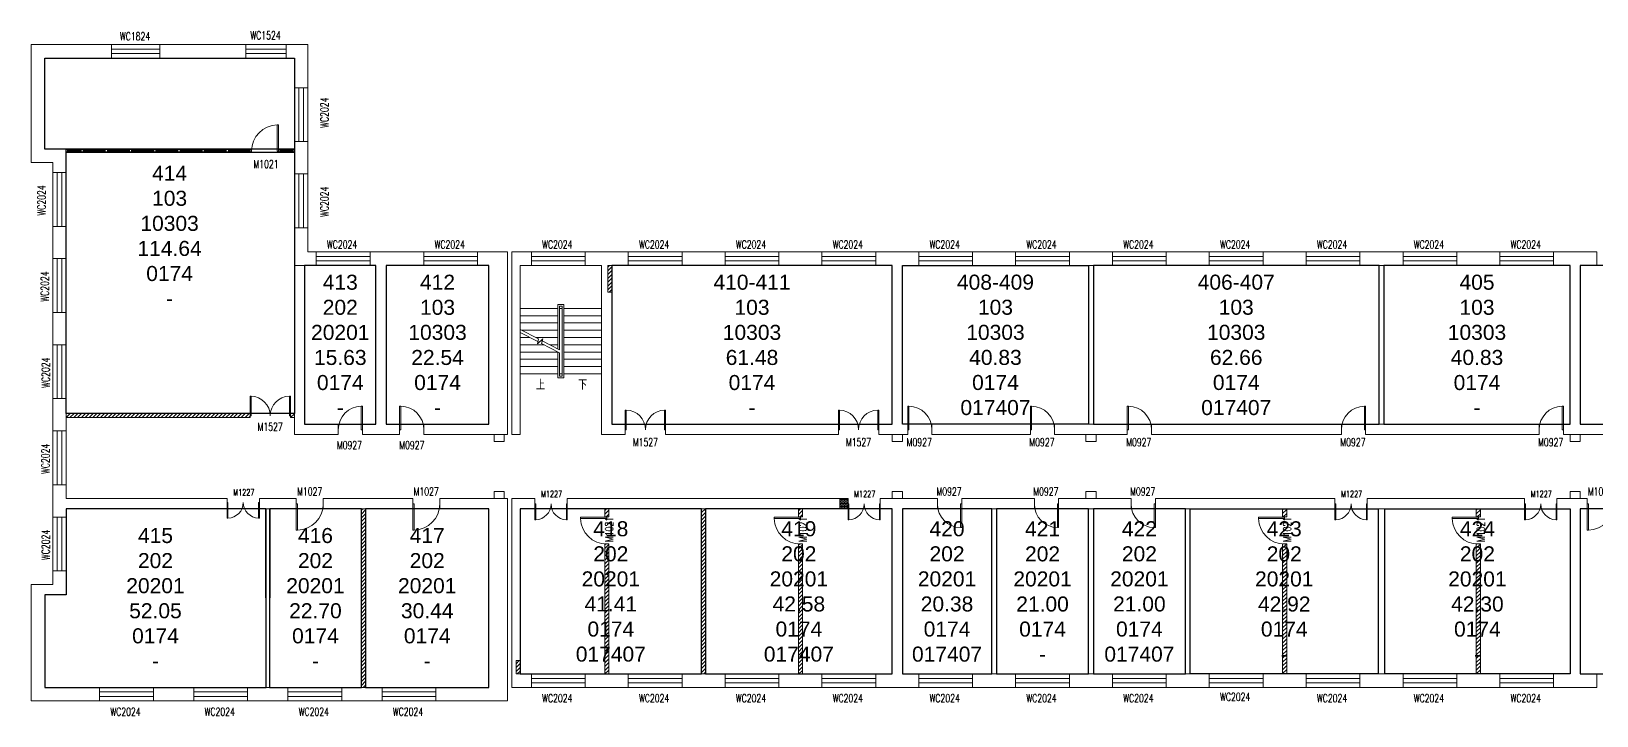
# Model space of a CAD drawing. Header units: millimetres. Extents: x 190226 to 280365, y 237175 to 267009.
# Drawn here: x 190226 to 248416, y 237175 to 262599 of the extents above; entities that cross this region are included whole.
import ezdxf

# ---------------------------------------------------------------- set-up
doc = ezdxf.new("R2010")
doc.units = ezdxf.units.MM
doc.header["$LTSCALE"] = 1000
doc.linetypes.add('DASH', pattern=[0.35, 0.25, -0.1])
doc.layers.add('body', color=30, linetype='Continuous', lineweight=15)
for name, color, linetype in [('RM', 4, 'Continuous'), ('RM$', 5, 'Continuous'), ('RM$TXT', 5, 'Continuous')]:
    doc.layers.add(name, color=color, linetype=linetype)
doc.styles.add('_TCH_DIM', font='SIMPLEX', dxfattribs={"bigfont": 'GBCBIG'})
doc.styles.add('_TCH_WINDOW', font='SIMPLEX', dxfattribs={"height": 3.5, "bigfont": 'GBCBIG'})
doc.styles.get("Standard").update_dxf_attribs({"font": 'arial.ttf'})
pattern_1 = [(45, (-10617.27, 25891.18), (-70.710678, 70.710678), [])]

# ---------------------------------------------------------------- blocks, each defined once
blk = doc.blocks.new('$TCHSYS$WIN2D')
for p, q in [((-0.5, 0.5), (0.5, 0.5)), ((-0.5, 0.5), (-0.5, -0.5)), ((0.5, 0.5), (0.5, -0.5)), ((0.5, 0.167), (-0.5, 0.167)), ((0.5, -0.167), (-0.5, -0.167)), ((-0.5, -0.5), (0.5, -0.5))]:
    blk.add_line(p, q)
blk = doc.blocks.new('$DorLib2D$00000001')
for p, q in [((0.45, 0.975), (0.5, 0.975)), ((0.45, 0), (0.45, 0.975)), ((0.5, 0), (0.5, 0.975)), ((0.5, 0), (0.45, 0))]:
    blk.add_line(p, q)
at = {"lineweight": 13}
blk.add_arc((0.475, 0), 0.975, 91.46928, 180, dxfattribs=at)
blk = doc.blocks.new('$DorLib2D$00000002')
for p, q in [((-0.5, 0), (-0.5, 0.4875)), ((-0.475, 0.4875), (-0.5, 0.4875)), ((-0.475, 0), (-0.475, 0.4875)), ((0.475, 0), (0.475, 0.4875)), ((0.475, 0.4875), (0.5, 0.4875)), ((0.5, 0), (0.5, 0.4875)), ((-0.5, 0), (-0.475, 0)), ((0.5, 0), (0.475, 0))]:
    blk.add_line(p, q)
at = {"lineweight": 13}
for centre, start, end in [((-0.4875, 0), 0, 88.53072), ((0.4875, 0), 91.46928, 180)]:
    blk.add_arc(centre, 0.4875, start, end, dxfattribs=at)

msp = doc.modelspace()

# ---------------------------------------------------------------- hatches: boundary and pattern name
at = {"layer": 'body'}
h = msp.add_hatch(dxfattribs=at)
h.set_pattern_fill('ANSI31', color=30, scale=800, style=0)
h.set_pattern_definition([(45, (-10617.27, -41121.22), (-70.710678, 70.710678), [])])
h.paths.add_polyline_path([(211656, 253904), (211806, 253904), (211806, 252904), (211656, 252904)])
h = msp.add_hatch(dxfattribs=at)
h.set_pattern_fill('ANSI31', color=30, scale=800, style=0)
h.set_pattern_definition(pattern_1)
h.paths.add_polyline_path([(191526, 248404), (198356, 248404), (198356, 248254), (191526, 248254)])
h.paths.add_polyline_path([(199856, 248404), (200006, 248404), (200006, 248254), (199856, 248254)])
h = msp.add_hatch(dxfattribs=at)
h.set_pattern_fill('AR-B816', color=30, scale=6, style=0)
h.set_pattern_definition([(0, (-10617.265, 25891.18), (0, 48), []), (90, (-10617.265, 25891.18), (-48, 48), [48, -48])])
h.paths.add_polyline_path([(220286, 245244), (220586, 245244), (220586, 244864), (220286, 244864)])
h = msp.add_hatch(dxfattribs=at)
h.set_pattern_fill('ANSI31', color=30, scale=800, style=0)
h.set_pattern_definition(pattern_1)
h.paths.add_polyline_path([(202501, 244864), (202651, 244864), (202651, 238224), (202501, 238224)])
h = msp.add_hatch(dxfattribs=at)
h.set_pattern_fill('ANSI31', color=30, scale=800, style=0)
h.set_pattern_definition(pattern_1)
h.paths.add_polyline_path([(215141, 244864), (215291, 244864), (215291, 238724), (215141, 238724)])
h.paths.add_polyline_path([(218741, 243564), (218891, 243564), (218891, 238724), (218741, 238724)])
h.paths.add_polyline_path([(218741, 244864), (218891, 244864), (218891, 244564), (218741, 244564)])
h.paths.add_polyline_path([(211541, 243564), (211691, 243564), (211691, 238724), (211541, 238724)])
h.paths.add_polyline_path([(211541, 244864), (211691, 244864), (211691, 244564), (211541, 244564)])
h = msp.add_hatch(dxfattribs=at)
h.set_pattern_fill('ANSI31', color=30, scale=800, style=0)
h.set_pattern_definition(pattern_1)
h.paths.add_polyline_path([(236891, 243564), (236741, 243564), (236741, 238724), (236891, 238724)])
h.paths.add_polyline_path([(236891, 244564), (236741, 244564), (236741, 244864), (236891, 244864)])
h.paths.add_polyline_path([(243941, 244564), (244091, 244564), (244091, 244864), (243941, 244864)])
h.paths.add_polyline_path([(243941, 243564), (244091, 243564), (244091, 238724), (243941, 238724)])
h = msp.add_hatch(dxfattribs=at)
h.set_pattern_fill('ANSI31', color=30, scale=800, style=0)
h.set_pattern_definition([(45, (-11727.32, -43236.59), (-70.710678, 70.710678), [])])
h.paths.add_polyline_path([(208246, 238724), (208396, 238724), (208396, 239224), (208246, 239224)])

# ---------------------------------------------------------------- linework, layer by layer
at = {"layer": 'body', "color": 30}
for p, q in [((193201, 262104), (190226, 262104)), ((190226, 262104), (190226, 257724)), ((193201, 261604), (193201, 262104)), ((198201, 262104), (195001, 262104)), ((195001, 262104), (195001, 261604)), ((198201, 261604), (198201, 262104)), ((200506, 262104), (199701, 262104)), ((199701, 262104), (199701, 261604)), ((200506, 260504), (200506, 262104)), ((190726, 261604), (193201, 261604)), ((190726, 261604), (190726, 258224)), ((192951, 261604), (198201, 261604)), ((199701, 261604), (200006, 261604)), ((200006, 261604), (200006, 260504)), ((200006, 260504), (200506, 260504)), ((200006, 259624), (200006, 258504)), ((200506, 258504), (200006, 258504)), ((200006, 258504), (200006, 257304)), ((200506, 257429), (200506, 258504)), ((191526, 258224), (190726, 258224)), ((191526, 258224), (191526, 257504)), ((191576, 258194), (192076, 258194)), ((191576, 258169), (192076, 258169)), ((191576, 258159), (192076, 258159)), ((191576, 258134), (192076, 258134)), ((192156, 258194), (192975, 258194)), ((192156, 258169), (192975, 258169)), ((192156, 258159), (192975, 258159)), ((192156, 258134), (192975, 258134)), ((193055, 258194), (193875, 258194)), ((193055, 258169), (193875, 258169)), ((193055, 258159), (193875, 258159)), ((193055, 258134), (193875, 258134)), ((193955, 258194), (194775, 258194)), ((193955, 258169), (194775, 258169)), ((193955, 258159), (194775, 258159)), ((193955, 258134), (194775, 258134)), ((194855, 258194), (195675, 258194)), ((194855, 258169), (195675, 258169)), ((194855, 258159), (195675, 258159)), ((194855, 258134), (195675, 258134)), ((195755, 258194), (196576, 258194)), ((195755, 258169), (196576, 258169)), ((195755, 258159), (196576, 258159)), ((195755, 258134), (196576, 258134)), ((196656, 258194), (197475, 258194)), ((196656, 258169), (197475, 258169)), ((196656, 258159), (197475, 258159)), ((196656, 258134), (197475, 258134)), ((197555, 258194), (198366, 258194)), ((197555, 258169), (198366, 258169)), ((197555, 258159), (198366, 258159)), ((197555, 258134), (198366, 258134)), ((199466, 258194), (199956, 258194)), ((199466, 258169), (199956, 258169)), ((199466, 258159), (199956, 258159)), ((199466, 258134), (199956, 258134)), ((191026, 257724), (190226, 257724)), ((191026, 257724), (191026, 257429)), ((191026, 257429), (191026, 257354)), ((191026, 257354), (191526, 257354)), ((200006, 257354), (200006, 257304)), ((200006, 257304), (200506, 257304)), ((200506, 257304), (200506, 257429)), ((191026, 255354), (191026, 254154)), ((191526, 255354), (191026, 255354)), ((191526, 254154), (191526, 255354)), ((200506, 255304), (200006, 255304)), ((200006, 255304), (200006, 253904)), ((200506, 254404), (200506, 255304)), ((200816, 254404), (200506, 254404)), ((200816, 253904), (200816, 254404)), ((203226, 254404), (202816, 254404)), ((202816, 254404), (202816, 253904)), ((204816, 254404), (203226, 254404)), ((204816, 253904), (204816, 254404)), ((207926, 254404), (206816, 254404)), ((206816, 254404), (206816, 253904)), ((207926, 247624), (207926, 254404)), ((208086, 254404), (208086, 247624)), ((208816, 254404), (208086, 254404)), ((208816, 253904), (208816, 254404)), ((211616, 254404), (210816, 254404)), ((210816, 254404), (210816, 253904)), ((212416, 254404), (211616, 254404)), ((212416, 253904), (212416, 254404)), ((216016, 254404), (214416, 254404)), ((214416, 254404), (214416, 253904)), ((216016, 253904), (216016, 254404)), ((219616, 254404), (218016, 254404)), ((218016, 254404), (218016, 253904)), ((219616, 253904), (219616, 254404)), ((222416, 254404), (221616, 254404)), ((221616, 254404), (221616, 253904)), ((223216, 254404), (222416, 254404)), ((223216, 253904), (223216, 254404)), ((226816, 254404), (225216, 254404)), ((225216, 254404), (225216, 253904)), ((226816, 253904), (226816, 254404)), ((230416, 254404), (228816, 254404)), ((228816, 254404), (228816, 253904)), ((230416, 253904), (230416, 254404)), ((234016, 254404), (232416, 254404)), ((232416, 254404), (232416, 253904)), ((234016, 253904), (234016, 254404)), ((237616, 254404), (236016, 254404)), ((236016, 254404), (236016, 253904)), ((237616, 253904), (237616, 254404)), ((241216, 254404), (239616, 254404)), ((239616, 254404), (239616, 253904)), ((241216, 253904), (241216, 254404)), ((244816, 254404), (243216, 254404)), ((243216, 254404), (243216, 253904)), ((244816, 253904), (244816, 254404)), ((247616, 254404), (246816, 254404)), ((246816, 254404), (246816, 253904)), ((248416, 254404), (247616, 254404)), ((248416, 253904), (248416, 254404)), ((191026, 254154), (191526, 254154)), ((200006, 253904), (200006, 248374)), ((200386, 253904), (200006, 253904)), ((200006, 253904), (200816, 253904)), ((200386, 253904), (200386, 248314)), ((202816, 253904), (203036, 253904)), ((203036, 253904), (203036, 248004)), ((203416, 253904), (204816, 253904)), ((203416, 253904), (203416, 248004)), ((206816, 253904), (207236, 253904)), ((207236, 248004), (207236, 253904)), ((208396, 253904), (208396, 247624)), ((208396, 253904), (208816, 253904)), ((211426, 253904), (208396, 253904)), ((208396, 253904), (208396, 252304)), ((210816, 253904), (211426, 253904)), ((211426, 247624), (211426, 253904)), ((211426, 252304), (211426, 253904)), ((211806, 248004), (211806, 253904)), ((211806, 253904), (212416, 253904)), ((214416, 253904), (216016, 253904)), ((218016, 253904), (219616, 253904)), ((221616, 253904), (222226, 253904)), ((222226, 248004), (222226, 253904)), ((222606, 253904), (223216, 253904)), ((222606, 248004), (222606, 253904)), ((225216, 253904), (226816, 253904)), ((228816, 253904), (230416, 253904)), ((229526, 248004), (229526, 253904)), ((229526, 253904), (229706, 253904)), ((229706, 248004), (229706, 253904)), ((232416, 253904), (234016, 253904)), ((236016, 253904), (237616, 253904)), ((239616, 253904), (241216, 253904)), ((240326, 248004), (240326, 253904)), ((240326, 253904), (240506, 253904)), ((240506, 248004), (240506, 253904)), ((243216, 253904), (244816, 253904)), ((246816, 253904), (247426, 253904)), ((247426, 248004), (247426, 253904)), ((247806, 253904), (248416, 253904)), ((247806, 248004), (247806, 253904)), ((191026, 252154), (191026, 250954)), ((191526, 252154), (191026, 252154)), ((191526, 250954), (191526, 252154)), ((209801, 252304), (208396, 252304)), ((208396, 252304), (208396, 249874)), ((209801, 252304), (208396, 252304)), ((209801, 252034), (208396, 252034)), ((209801, 250796), (209801, 252454)), ((209801, 252454), (210021, 252454)), ((209861, 250765), (209861, 252394)), ((209861, 252394), (209961, 252394)), ((209861, 250765), (209861, 252304)), ((209961, 252304), (209861, 252304)), ((209961, 252394), (209961, 249784)), ((209961, 252304), (209961, 249874)), ((210021, 252454), (210021, 249724)), ((210021, 252304), (211426, 252304)), ((211426, 252304), (210021, 252304)), ((210021, 252034), (211426, 252034)), ((211426, 251526), (211426, 252304)), ((209801, 251764), (208396, 251764)), ((209077, 251172), (208396, 251526)), ((209055, 251071), (208396, 251413)), ((209801, 251494), (208457, 251494)), ((210021, 251764), (211426, 251764)), ((210021, 251494), (211426, 251494)), ((211426, 249874), (211426, 251413)), ((191026, 250954), (191526, 250954)), ((208760, 251224), (208396, 251224)), ((209279, 250954), (208396, 250954)), ((209801, 251224), (208977, 251224)), ((209037, 250989), (209077, 251172)), ((209235, 251171), (209037, 250989)), ((209197, 250997), (209235, 251171)), ((209861, 250652), (209197, 250997)), ((209861, 250765), (209219, 251098)), ((209801, 250954), (209496, 250954)), ((210021, 251224), (211426, 251224)), ((210021, 250954), (211426, 250954)), ((209799, 250684), (208396, 250684)), ((209801, 250414), (208396, 250414)), ((209801, 249724), (209801, 250683)), ((209861, 249874), (209861, 250652)), ((209861, 249784), (209861, 250652)), ((210021, 250684), (211426, 250684)), ((210021, 250414), (211426, 250414)), ((209801, 250144), (208396, 250144)), ((209801, 249874), (208396, 249874)), ((210021, 249724), (209801, 249724)), ((209861, 249874), (209961, 249874)), ((209961, 249784), (209861, 249784)), ((210021, 250144), (211426, 250144)), ((210021, 249874), (211426, 249874)), ((191026, 248954), (191026, 247754)), ((191526, 248954), (191026, 248954)), ((191526, 247754), (191526, 248954)), ((200006, 248374), (200006, 247624)), ((200386, 248314), (200386, 248004)), ((201636, 248004), (200386, 248004)), ((201636, 247624), (201636, 248004)), ((203036, 248004), (202536, 248004)), ((202536, 248004), (202536, 247624)), ((203916, 248004), (203416, 248004)), ((203916, 247624), (203916, 248004)), ((207236, 248004), (204816, 248004)), ((204816, 248004), (204816, 247624)), ((212306, 248004), (211806, 248004)), ((212306, 247624), (212306, 248004)), ((220226, 248004), (213806, 248004)), ((213806, 248004), (213806, 247624)), ((220226, 247624), (220226, 248004)), ((222226, 248004), (221726, 248004)), ((221726, 248004), (221726, 247624)), ((222806, 248004), (222606, 248004)), ((222806, 247624), (222806, 248004)), ((227366, 248004), (223706, 248004)), ((223706, 248004), (223706, 247624)), ((227366, 247624), (227366, 248004)), ((230966, 248004), (228266, 248004)), ((228266, 248004), (228266, 247624)), ((229526, 248004), (229706, 248004)), ((230966, 247624), (230966, 248004)), ((238926, 248004), (231866, 248004)), ((231866, 248004), (231866, 247624)), ((238926, 247624), (238926, 248004)), ((246276, 248004), (239826, 248004)), ((239826, 248004), (239826, 247624)), ((240326, 248004), (240506, 248004)), ((246276, 247624), (246276, 248004)), ((247426, 248004), (247176, 248004)), ((247176, 248004), (247176, 247624)), ((252606, 248004), (247806, 248004)), ((191026, 247754), (191526, 247754)), ((200006, 247624), (201636, 247624)), ((202536, 247624), (203226, 247624)), ((203226, 247624), (203916, 247624)), ((204816, 247624), (207926, 247624)), ((208396, 247624), (208086, 247624)), ((211426, 247624), (212306, 247624)), ((213806, 247624), (220226, 247624)), ((221726, 247624), (222416, 247624)), ((222416, 247624), (222806, 247624)), ((223706, 247624), (227366, 247624)), ((228266, 247624), (230966, 247624)), ((231866, 247624), (238926, 247624)), ((239826, 247624), (246276, 247624)), ((247176, 247624), (247616, 247624)), ((247616, 247624), (252606, 247624)), ((191526, 245754), (191026, 245754)), ((191026, 245754), (191026, 245054)), ((191526, 245244), (191526, 245754)), ((191026, 245054), (191026, 244554)), ((193526, 245244), (191526, 245244)), ((197506, 245244), (193526, 245244)), ((197506, 244864), (197506, 245244)), ((200076, 245244), (198706, 245244)), ((198706, 245244), (198706, 244864)), ((200076, 244864), (200076, 245244)), ((204406, 245244), (201076, 245244)), ((201076, 245244), (201076, 244864)), ((204406, 244864), (204406, 245244)), ((207926, 245244), (205406, 245244)), ((205406, 245244), (205406, 244864)), ((207926, 237724), (207926, 245244)), ((208086, 245244), (208086, 238224)), ((208946, 245244), (208086, 245244)), ((208946, 244864), (208946, 245244)), ((211616, 245244), (210146, 245244)), ((210146, 245244), (210146, 244864)), ((210146, 244864), (210146, 245244)), ((210146, 244864), (210146, 245244)), ((212916, 245244), (211616, 245244)), ((215216, 245244), (212916, 245244)), ((217516, 245244), (215216, 245244)), ((218816, 245244), (217516, 245244)), ((220286, 245244), (218816, 245244)), ((220286, 244864), (220286, 245244)), ((220586, 244864), (220586, 245244)), ((222416, 245244), (221786, 245244)), ((221786, 245244), (221786, 244864)), ((223911, 245244), (222416, 245244)), ((223911, 244864), (223911, 245244)), ((227511, 245244), (224811, 245244)), ((224811, 245244), (224811, 244864)), ((227511, 244864), (227511, 245244)), ((231111, 245244), (228411, 245244)), ((228411, 245244), (228411, 244864)), ((231111, 244864), (231111, 245244)), ((234326, 245244), (232011, 245244)), ((232011, 245244), (232011, 244864)), ((236816, 245244), (234326, 245244)), ((238686, 245244), (236816, 245244)), ((238686, 244864), (238686, 245244)), ((241526, 245244), (239886, 245244)), ((239886, 245244), (239886, 244864)), ((245736, 245244), (241526, 245244)), ((245736, 244864), (245736, 245244)), ((247616, 245244), (246936, 245244)), ((246936, 244864), (246936, 245244)), ((248056, 245244), (247616, 245244)), ((248056, 244864), (248056, 245244)), ((191026, 244554), (191526, 244554)), ((191526, 244554), (191526, 244864)), ((191526, 244864), (197206, 244864)), ((198706, 244864), (200076, 244864)), ((198944, 238224), (198944, 244864)), ((198956, 238224), (198956, 244864)), ((198956, 244864), (199076, 244864)), ((199076, 238224), (199076, 244864)), ((199088, 238224), (199088, 244864)), ((201076, 244864), (204406, 244864)), ((202456, 244864), (202576, 244864)), ((205406, 244864), (207236, 244864)), ((207236, 238224), (207236, 244864)), ((208396, 244864), (208396, 238724)), ((208396, 244864), (208646, 244864)), ((210146, 244864), (211541, 244864)), ((211691, 244864), (212916, 244864)), ((212916, 244864), (215141, 244864)), ((215291, 244864), (217516, 244864)), ((217516, 244864), (218741, 244864)), ((218891, 244864), (220286, 244864)), ((221786, 244864), (222226, 244864)), ((222226, 238724), (222226, 244864)), ((222606, 238724), (222606, 244864)), ((222606, 244864), (223911, 244864)), ((224811, 244864), (227511, 244864)), ((225926, 238724), (225926, 244864)), ((225926, 244864), (226106, 244864)), ((226106, 238724), (226106, 244864)), ((228411, 244864), (231111, 244864)), ((229526, 238724), (229526, 244864)), ((229526, 244864), (229706, 244864)), ((229706, 238724), (229706, 244864)), ((232011, 244864), (234326, 244864)), ((233126, 238724), (233126, 244864)), ((233126, 244864), (233306, 244864)), ((233306, 238724), (233306, 244864)), ((234326, 244864), (236741, 244864)), ((236891, 244864), (238386, 244864)), ((239886, 244864), (241526, 244864)), ((241526, 244864), (243941, 244864)), ((244091, 244864), (245736, 244864)), ((247236, 244864), (247426, 244864)), ((247426, 238724), (247426, 244864)), ((247806, 244864), (248056, 244864)), ((247806, 238724), (247806, 244864)), ((191526, 242554), (191026, 242554)), ((191026, 242554), (191026, 242044)), ((191526, 241664), (191526, 242554)), ((191026, 242044), (190226, 242044)), ((190226, 242044), (190226, 237724)), ((191526, 241664), (190726, 241664)), ((190726, 241664), (190726, 238224)), ((208816, 238724), (208396, 238724)), ((208816, 238224), (208816, 238724)), ((211541, 238724), (210816, 238724)), ((210816, 238724), (210816, 238224)), ((212416, 238724), (211691, 238724)), ((212416, 238224), (212416, 238724)), ((215141, 238724), (214416, 238724)), ((214416, 238724), (214416, 238224)), ((216016, 238724), (215291, 238724)), ((216016, 238224), (216016, 238724)), ((218741, 238724), (218016, 238724)), ((218016, 238724), (218016, 238224)), ((219616, 238724), (218891, 238724)), ((219616, 238224), (219616, 238724)), ((222226, 238724), (221616, 238724)), ((221616, 238724), (221616, 238224)), ((223216, 238724), (222606, 238724)), ((223216, 238224), (223216, 238724)), ((226816, 238724), (225216, 238724)), ((225216, 238724), (225216, 238224)), ((225926, 238724), (226106, 238724)), ((226816, 238224), (226816, 238724)), ((230416, 238724), (228816, 238724)), ((228816, 238724), (228816, 238224)), ((229526, 238724), (229706, 238724)), ((230416, 238224), (230416, 238724)), ((234016, 238724), (232416, 238724)), ((232416, 238724), (232416, 238224)), ((233126, 238724), (233306, 238724)), ((234016, 238224), (234016, 238724)), ((236741, 238724), (236016, 238724)), ((236016, 238724), (236016, 238224)), ((237616, 238724), (236891, 238724)), ((237616, 238224), (237616, 238724)), ((241216, 238724), (239616, 238724)), ((239616, 238724), (239616, 238224)), ((241216, 238224), (241216, 238724)), ((244816, 238724), (243216, 238724)), ((243216, 238724), (243216, 238224)), ((244091, 238724), (243941, 238724)), ((244816, 238224), (244816, 238724)), ((247426, 238724), (246816, 238724)), ((246816, 238724), (246816, 238224)), ((248416, 238724), (247806, 238724)), ((248416, 238224), (248416, 238724)), ((192766, 238224), (190726, 238224)), ((192766, 237724), (192766, 238224)), ((195441, 238224), (194766, 238224)), ((194766, 238224), (194766, 237724)), ((196266, 238224), (195441, 238224)), ((196266, 237724), (196266, 238224)), ((199766, 238224), (198266, 238224)), ((198266, 238224), (198266, 237724)), ((198956, 238224), (199076, 238224)), ((199766, 237724), (199766, 238224)), ((203266, 238224), (201766, 238224)), ((201766, 238224), (201766, 237724)), ((202456, 238224), (202576, 238224)), ((203266, 237724), (203266, 238224)), ((207236, 238224), (205266, 238224)), ((205266, 238224), (205266, 237724)), ((208086, 238224), (208816, 238224)), ((210816, 238224), (211616, 238224)), ((211616, 238224), (212416, 238224)), ((214416, 238224), (215216, 238224)), ((215216, 238224), (216016, 238224)), ((218016, 238224), (218816, 238224)), ((218816, 238224), (219616, 238224)), ((221616, 238224), (222416, 238224)), ((222416, 238224), (223216, 238224)), ((225216, 238224), (226816, 238224)), ((228816, 238224), (230416, 238224)), ((232416, 238224), (234016, 238224)), ((236016, 238224), (236816, 238224)), ((236816, 238224), (237616, 238224)), ((239616, 238224), (241216, 238224)), ((243216, 238224), (244816, 238224)), ((246816, 238224), (247616, 238224)), ((247616, 238224), (248416, 238224)), ((190226, 237724), (192766, 237724)), ((194766, 237724), (195516, 237724)), ((195516, 237724), (196266, 237724)), ((198266, 237724), (199766, 237724)), ((201766, 237724), (203266, 237724)), ((205266, 237724), (207926, 237724))]:
    msp.add_line(p, q, dxfattribs=at)
at = {"layer": 'body', "color": 30, "linetype": 'DASH'}
msp.add_line((225935, 248004), (226115, 248004), dxfattribs=at)
at = {"layer": 'body', "color": 30}
for points in [[(198416, 258224), (191526, 258224), (191526, 258104), (198416, 258104), (198416, 258224)], [(191526, 258124), (191566, 258124), (191576, 258134), (191576, 258194), (191566, 258204), (191526, 258204)], [(192146, 258124), (192086, 258124), (192076, 258134), (192076, 258194), (192086, 258204), (192146, 258204), (192156, 258194), (192156, 258134)], [(193045, 258124), (192985, 258124), (192975, 258134), (192975, 258194), (192985, 258204), (193045, 258204), (193055, 258194), (193055, 258134)], [(193945, 258124), (193885, 258124), (193875, 258134), (193875, 258194), (193885, 258204), (193945, 258204), (193955, 258194), (193955, 258134)], [(194845, 258124), (194785, 258124), (194775, 258134), (194775, 258194), (194785, 258204), (194845, 258204), (194855, 258194), (194855, 258134)], [(195745, 258124), (195685, 258124), (195675, 258134), (195675, 258194), (195685, 258204), (195745, 258204), (195755, 258194), (195755, 258134)], [(196646, 258124), (196586, 258124), (196576, 258134), (196576, 258194), (196586, 258204), (196646, 258204), (196656, 258194), (196656, 258134)], [(197545, 258124), (197485, 258124), (197475, 258134), (197475, 258194), (197485, 258204), (197545, 258204), (197555, 258194), (197555, 258134)], [(198416, 258124), (198376, 258124), (198366, 258134), (198366, 258194), (198376, 258204), (198416, 258204)], [(199416, 258124), (199456, 258124), (199466, 258134), (199466, 258194), (199456, 258204), (199416, 258204)], [(200006, 258124), (199966, 258124), (199956, 258134), (199956, 258194), (199966, 258204), (200006, 258204)], [(211656, 253904), (211806, 253904), (211806, 252904), (211656, 252904)], [(191526, 248404), (198356, 248404), (198356, 248254), (191526, 248254)], [(199856, 248404), (200006, 248404), (200006, 248254), (199856, 248254)], [(207806, 247624), (207426, 247624), (207426, 247364), (207806, 247364)], [(222606, 247624), (222226, 247624), (222226, 247364), (222606, 247364)], [(229806, 247624), (229426, 247624), (229426, 247364), (229806, 247364)], [(247806, 247624), (247426, 247624), (247426, 247364), (247806, 247364)], [(207806, 245504), (207426, 245504), (207426, 245244), (207806, 245244)], [(220286, 245244), (220586, 245244), (220586, 244864), (220286, 244864)], [(222606, 245504), (222226, 245504), (222226, 245244), (222606, 245244)], [(229806, 245504), (229426, 245504), (229426, 245244), (229806, 245244)], [(247806, 245504), (247426, 245504), (247426, 245244), (247806, 245244)], [(202501, 244864), (202651, 244864), (202651, 238224), (202501, 238224)], [(211541, 244864), (211691, 244864), (211691, 244564), (211541, 244564)], [(215141, 244864), (215291, 244864), (215291, 238724), (215141, 238724)], [(218741, 244864), (218891, 244864), (218891, 244564), (218741, 244564)], [(236891, 244564), (236741, 244564), (236741, 244864), (236891, 244864)], [(240296, 244864), (240536, 244864), (240536, 238724), (240296, 238724)], [(243941, 244564), (244091, 244564), (244091, 244864), (243941, 244864)], [(211541, 243564), (211691, 243564), (211691, 238724), (211541, 238724)], [(218741, 243564), (218891, 243564), (218891, 238724), (218741, 238724)], [(236891, 243564), (236741, 243564), (236741, 238724), (236891, 238724)], [(243941, 243564), (244091, 243564), (244091, 238724), (243941, 238724)], [(208246, 238724), (208396, 238724), (208396, 239224), (208246, 239224)]]:
    msp.add_lwpolyline(points, close=True, dxfattribs=at)
msp.add_lwpolyline([(199416, 258224), (199416, 258104), (200006, 258104), (200006, 258224), (199416, 258224)], dxfattribs=at)
at = {"layer": 'RM'}
for points in [[(190726, 261604), (200006, 261604), (200006, 258224), (190726, 258224)], [(191526, 258104), (200006, 258104), (200006, 248404), (191526, 248404)]]:
    msp.add_lwpolyline(points, close=True, dxfattribs=at)
at = {"layer": 'RM$'}
for points in [[(191526, 258104), (191526, 258224), (190726, 258224), (190726, 261604), (200006, 261604), (200006, 248404), (191526, 248404)], [(200386, 253904), (200386, 248004), (203036, 248004), (203036, 253904)], [(203416, 253904), (203416, 248004), (207236, 248004), (207236, 253904)], [(211806, 253904), (211806, 248004), (222226, 248004), (222226, 253904)], [(222606, 253904), (229526, 253904), (229526, 248004), (222606, 248004)], [(229706, 253904), (229706, 248004), (240326, 248004), (240326, 253904)], [(240506, 253904), (240506, 248004), (247426, 248004), (247426, 253904)], [(247806, 253904), (247806, 248004), (258233, 248004), (258218, 253904)], [(199088, 244864), (199076, 238224), (202456, 238224), (202501, 238224), (202501, 244864)], [(202651, 244864), (202651, 238224), (207236, 238224), (207236, 244864)], [(208396, 244864), (208396, 238724), (215141, 238724), (215141, 244864)], [(215291, 244864), (215291, 238724), (222226, 238724), (222226, 244864)], [(222606, 244864), (222606, 238724), (225926, 238724), (225926, 244864)], [(226106, 244864), (226106, 238724), (229526, 238724), (229526, 244864)], [(229706, 244864), (229706, 238724), (233126, 238724), (233126, 244864)], [(233306, 244864), (240296, 244864), (240296, 238724), (233306, 238724)], [(240536, 244864), (247426, 244864), (247426, 238724), (240536, 238724)], [(247806, 244864), (247806, 238724), (254726, 238724), (254726, 244864)]]:
    msp.add_lwpolyline(points, close=True, dxfattribs=at)
msp.add_lwpolyline([(191526, 244864), (191526, 241664), (190726, 241664), (190726, 238224), (198956, 238224), (198944, 244864), (191526, 244864)], dxfattribs=at)

# ---------------------------------------------------------------- block references
at = {"layer": 'body', "color": 30}
ref = msp.add_blockref('$TCHSYS$WIN2D', (194101, 261854), dxfattribs=dict(at, xscale=-1800, yscale=-500, zscale=-1800, rotation=180))
ref.add_attrib('A', 'WC1824', (193521, 262265), dxfattribs={"height": 297.5, "style": '_TCH_WINDOW', "width": 0.705882})
ref = msp.add_blockref('$TCHSYS$WIN2D', (198951, 261854), dxfattribs=dict(at, xscale=1500, yscale=-500, zscale=1500, rotation=180))
ref.add_attrib('A', 'WC1524', (198371, 262301), dxfattribs={"height": 297.5, "style": '_TCH_WINDOW', "width": 0.705882})
ref = msp.add_blockref('$TCHSYS$WIN2D', (200256, 259504), dxfattribs=dict(at, xscale=2000, yscale=-500, zscale=2000, rotation=90))
ref.add_attrib('A', 'WC2024', (201274, 259014), dxfattribs={"height": 297.5, "rotation": 90, "style": '_TCH_WINDOW', "width": 0.705882})
ref = msp.add_blockref('$DorLib2D$00000001', (198916, 258149), dxfattribs=dict(at, xscale=1000, yscale=1000, zscale=-1000))
ref.add_attrib('A', 'M1021', (198481, 257520), dxfattribs={"height": 297.5, "style": '_TCH_WINDOW', "width": 0.705882})
ref = msp.add_blockref('$TCHSYS$WIN2D', (191276, 256354), dxfattribs=dict(at, xscale=-2000, yscale=500, zscale=-2000, rotation=270.0000000000001))
ref.add_attrib('A', 'WC2024', (190757, 255754), dxfattribs={"height": 297.5, "rotation": 90, "style": '_TCH_WINDOW', "width": 0.705882})
ref = msp.add_blockref('$TCHSYS$WIN2D', (200256, 256304), dxfattribs=dict(at, xscale=2000, yscale=-500, zscale=2000, rotation=90))
ref.add_attrib('A', 'WC2024', (201274, 255704), dxfattribs={"height": 297.5, "rotation": 90, "style": '_TCH_WINDOW', "width": 0.705882})
ref = msp.add_blockref('$TCHSYS$WIN2D', (201816, 254154), dxfattribs=dict(at, xscale=-2000, yscale=500, zscale=-2000, rotation=180))
ref.add_attrib('A', 'WC2024', (201216, 254530), dxfattribs={"height": 297.5, "style": '_TCH_WINDOW', "width": 0.705882})
ref = msp.add_blockref('$TCHSYS$WIN2D', (205816, 254154), dxfattribs=dict(at, xscale=-2000, yscale=500, zscale=-2000, rotation=180))
ref.add_attrib('A', 'WC2024', (205216, 254530), dxfattribs={"height": 297.5, "style": '_TCH_WINDOW', "width": 0.705882})
ref = msp.add_blockref('$TCHSYS$WIN2D', (209816, 254154), dxfattribs=dict(at, xscale=-2000, yscale=500, zscale=-2000, rotation=180))
ref.add_attrib('A', 'WC2024', (209216, 254530), dxfattribs={"height": 297.5, "style": '_TCH_WINDOW', "width": 0.705882})
ref = msp.add_blockref('$TCHSYS$WIN2D', (213416, 254154), dxfattribs=dict(at, xscale=-2000, yscale=500, zscale=-2000, rotation=180))
ref.add_attrib('A', 'WC2024', (212816, 254530), dxfattribs={"height": 297.5, "style": '_TCH_WINDOW', "width": 0.705882})
ref = msp.add_blockref('$TCHSYS$WIN2D', (217016, 254154), dxfattribs=dict(at, xscale=-2000, yscale=500, zscale=-2000, rotation=180))
ref.add_attrib('A', 'WC2024', (216416, 254530), dxfattribs={"height": 297.5, "style": '_TCH_WINDOW', "width": 0.705882})
ref = msp.add_blockref('$TCHSYS$WIN2D', (220616, 254154), dxfattribs=dict(at, xscale=-2000, yscale=500, zscale=-2000, rotation=180))
ref.add_attrib('A', 'WC2024', (220016, 254530), dxfattribs={"height": 297.5, "style": '_TCH_WINDOW', "width": 0.705882})
ref = msp.add_blockref('$TCHSYS$WIN2D', (224216, 254154), dxfattribs=dict(at, xscale=-2000, yscale=500, zscale=-2000, rotation=180))
ref.add_attrib('A', 'WC2024', (223616, 254530), dxfattribs={"height": 297.5, "style": '_TCH_WINDOW', "width": 0.705882})
ref = msp.add_blockref('$TCHSYS$WIN2D', (227816, 254154), dxfattribs=dict(at, xscale=-2000, yscale=500, zscale=-2000, rotation=180))
ref.add_attrib('A', 'WC2024', (227216, 254530), dxfattribs={"height": 297.5, "style": '_TCH_WINDOW', "width": 0.705882})
ref = msp.add_blockref('$TCHSYS$WIN2D', (231416, 254154), dxfattribs=dict(at, xscale=2000, yscale=500, zscale=2000, rotation=180))
ref.add_attrib('A', 'WC2024', (230816, 254530), dxfattribs={"height": 297.5, "style": '_TCH_WINDOW', "width": 0.705882})
ref = msp.add_blockref('$TCHSYS$WIN2D', (235016, 254154), dxfattribs=dict(at, xscale=2000, yscale=500, zscale=2000, rotation=180))
ref.add_attrib('A', 'WC2024', (234416, 254530), dxfattribs={"height": 297.5, "style": '_TCH_WINDOW', "width": 0.705882})
ref = msp.add_blockref('$TCHSYS$WIN2D', (238616, 254154), dxfattribs=dict(at, xscale=2000, yscale=500, zscale=2000, rotation=180))
ref.add_attrib('A', 'WC2024', (238016, 254530), dxfattribs={"height": 297.5, "style": '_TCH_WINDOW', "width": 0.705882})
ref = msp.add_blockref('$TCHSYS$WIN2D', (242216, 254154), dxfattribs=dict(at, xscale=2000, yscale=500, zscale=2000, rotation=180))
ref.add_attrib('A', 'WC2024', (241616, 254530), dxfattribs={"height": 297.5, "style": '_TCH_WINDOW', "width": 0.705882})
ref = msp.add_blockref('$TCHSYS$WIN2D', (245816, 254154), dxfattribs=dict(at, xscale=2000, yscale=500, zscale=2000, rotation=180))
ref.add_attrib('A', 'WC2024', (245216, 254530), dxfattribs={"height": 297.5, "style": '_TCH_WINDOW', "width": 0.705882})
ref = msp.add_blockref('$TCHSYS$WIN2D', (191276, 253154), dxfattribs=dict(at, xscale=-2000, yscale=-500, zscale=-2000, rotation=270.0000000000001))
ref.add_attrib('A', 'WC2024', (190877, 252554), dxfattribs={"height": 297.5, "rotation": 90, "style": '_TCH_WINDOW', "width": 0.705882})
ref = msp.add_blockref('$TCHSYS$WIN2D', (191276, 249954), dxfattribs=dict(at, xscale=-2000, yscale=-500, zscale=-2000, rotation=270.0000000000001))
ref.add_attrib('A', 'WC2024', (190909, 249354), dxfattribs={"height": 297.5, "rotation": 90, "style": '_TCH_WINDOW', "width": 0.705882})
ref = msp.add_blockref('$DorLib2D$00000002', (199106, 248314), dxfattribs=dict(at, xscale=1500, yscale=-1500, zscale=1500, rotation=179.9999999999998))
ref.add_attrib('A', 'M1527', (198636, 247760), dxfattribs={"height": 297.5, "rotation": 360, "style": '_TCH_WINDOW', "width": 0.705882})
ref = msp.add_blockref('$DorLib2D$00000001', (202086, 247799), dxfattribs=dict(at, xscale=900, yscale=900, zscale=900))
ref.add_attrib('A', 'M0927', (201583, 247076), dxfattribs={"height": 297.5, "style": '_TCH_WINDOW', "width": 0.705882})
ref = msp.add_blockref('$DorLib2D$00000001', (204366, 247799), dxfattribs=dict(at, xscale=-900, yscale=900, zscale=-900))
ref.add_attrib('A', 'M0927', (203902, 247076), dxfattribs={"height": 297.5, "style": '_TCH_WINDOW', "width": 0.705882})
ref = msp.add_blockref('$DorLib2D$00000002', (213056, 247799), dxfattribs=dict(at, xscale=-1500, yscale=-1500, zscale=-1500, rotation=180))
ref.add_attrib('A', 'M1527', (212586, 247185), dxfattribs={"height": 297.5, "style": '_TCH_WINDOW', "width": 0.705882})
ref = msp.add_blockref('$DorLib2D$00000002', (220976, 247799), dxfattribs=dict(at, xscale=1500, yscale=-1500, zscale=1500, rotation=180))
ref.add_attrib('A', 'M1527', (220506, 247185), dxfattribs={"height": 297.5, "style": '_TCH_WINDOW', "width": 0.705882})
ref = msp.add_blockref('$DorLib2D$00000001', (223256, 247799), dxfattribs=dict(at, xscale=900, yscale=-900, zscale=900, rotation=180))
ref.add_attrib('A', 'M0927', (222766, 247185), dxfattribs={"height": 297.5, "style": '_TCH_WINDOW', "width": 0.705882})
ref = msp.add_blockref('$DorLib2D$00000001', (227816, 247799), dxfattribs=dict(at, xscale=900, yscale=-900, zscale=900, rotation=180))
ref.add_attrib('A', 'M0927', (227326, 247185), dxfattribs={"height": 297.5, "style": '_TCH_WINDOW', "width": 0.705882})
ref = msp.add_blockref('$DorLib2D$00000001', (231416, 247799), dxfattribs=dict(at, xscale=900, yscale=-900, zscale=900, rotation=180))
ref.add_attrib('A', 'M0927', (230926, 247185), dxfattribs={"height": 297.5, "style": '_TCH_WINDOW', "width": 0.705882})
ref = msp.add_blockref('$DorLib2D$00000001', (239376, 247799), dxfattribs=dict(at, xscale=-900, yscale=-900, zscale=-900, rotation=180))
ref.add_attrib('A', 'M0927', (238886, 247185), dxfattribs={"height": 297.5, "style": '_TCH_WINDOW', "width": 0.705882})
ref = msp.add_blockref('$DorLib2D$00000001', (246726, 247799), dxfattribs=dict(at, xscale=-900, yscale=-900, zscale=-900, rotation=180))
ref.add_attrib('A', 'M0927', (246236, 247185), dxfattribs={"height": 297.5, "style": '_TCH_WINDOW', "width": 0.705882})
ref = msp.add_blockref('$TCHSYS$WIN2D', (191276, 246754), dxfattribs=dict(at, xscale=-2000, yscale=-500, zscale=-2000, rotation=270.0000000000001))
ref.add_attrib('A', 'WC2024', (190901, 246154), dxfattribs={"height": 297.5, "rotation": 90, "style": '_TCH_WINDOW', "width": 0.705882})
ref = msp.add_blockref('$DorLib2D$00000002', (198106, 245099), dxfattribs=dict(at, xscale=1200, yscale=1200, zscale=1200, rotation=180))
ref.add_attrib('A', 'M1227', (197730, 245352), dxfattribs={"height": 238, "style": '_TCH_WINDOW', "width": 0.705882})
ref = msp.add_blockref('$DorLib2D$00000001', (200576, 245039), dxfattribs=dict(at, xscale=1000, yscale=1000, zscale=1000, rotation=180))
ref.add_attrib('A', 'M1027', (200106, 245355), dxfattribs={"height": 297.5, "style": '_TCH_WINDOW', "width": 0.705882})
ref = msp.add_blockref('$DorLib2D$00000001', (204906, 245039), dxfattribs=dict(at, xscale=1000, yscale=1000, zscale=1000, rotation=180))
ref.add_attrib('A', 'M1027', (204436, 245355), dxfattribs={"height": 297.5, "style": '_TCH_WINDOW', "width": 0.705882})
ref = msp.add_blockref('$DorLib2D$00000001', (224361, 245039), dxfattribs=dict(at, xscale=-900, yscale=900, zscale=-900, rotation=180))
ref.add_attrib('A', 'M0927', (223871, 245355), dxfattribs={"height": 297.5, "style": '_TCH_WINDOW', "width": 0.705882})
ref = msp.add_blockref('$DorLib2D$00000001', (227961, 245039), dxfattribs=dict(at, xscale=-900, yscale=900, zscale=-900, rotation=180))
ref.add_attrib('A', 'M0927', (227471, 245355), dxfattribs={"height": 297.5, "style": '_TCH_WINDOW', "width": 0.705882})
ref = msp.add_blockref('$DorLib2D$00000001', (231561, 245039), dxfattribs=dict(at, xscale=-900, yscale=900, zscale=-900, rotation=180))
ref.add_attrib('A', 'M0927', (231071, 245355), dxfattribs={"height": 297.5, "style": '_TCH_WINDOW', "width": 0.705882})
ref = msp.add_blockref('$DorLib2D$00000001', (248556, 245039), dxfattribs=dict(at, xscale=1000, yscale=1000, zscale=1000, rotation=180))
ref.add_attrib('A', 'M1027', (248086, 245355), dxfattribs={"height": 297.5, "style": '_TCH_WINDOW', "width": 0.705882})
ref = msp.add_blockref('$DorLib2D$00000002', (209546, 245039), dxfattribs=dict(at, xscale=-1200, yscale=1200, zscale=-1200, rotation=180))
ref.add_attrib('A', 'M1227', (209170, 245292), dxfattribs={"height": 238, "style": '_TCH_WINDOW', "width": 0.705882})
ref = msp.add_blockref('$DorLib2D$00000002', (221186, 245039), dxfattribs=dict(at, xscale=1200, yscale=1200, zscale=1200, rotation=180))
ref.add_attrib('A', 'M1227', (220810, 245292), dxfattribs={"height": 238, "style": '_TCH_WINDOW', "width": 0.705882})
ref = msp.add_blockref('$DorLib2D$00000002', (239286, 245039), dxfattribs=dict(at, xscale=1200, yscale=1200, zscale=1200, rotation=180))
ref.add_attrib('A', 'M1227', (238910, 245292), dxfattribs={"height": 238, "style": '_TCH_WINDOW', "width": 0.705882})
ref = msp.add_blockref('$DorLib2D$00000002', (246336, 245039), dxfattribs=dict(at, xscale=1200, yscale=1200, zscale=1200, rotation=180))
ref.add_attrib('A', 'M1227', (245960, 245292), dxfattribs={"height": 238, "style": '_TCH_WINDOW', "width": 0.705882})
ref = msp.add_blockref('$TCHSYS$WIN2D', (191276, 243554), dxfattribs=dict(at, xscale=-2000, yscale=-500, zscale=-2000, rotation=270))
ref.add_attrib('A', 'WC2024', (190909, 242954), dxfattribs={"height": 297.5, "rotation": 90, "style": '_TCH_WINDOW', "width": 0.705882})
ref = msp.add_blockref('$DorLib2D$00000001', (211616, 244049), dxfattribs=dict(at, xscale=1000, yscale=1000, zscale=-1000, rotation=90.00000000000001))
ref.add_attrib('A', 'M1021', (211857, 243624), dxfattribs={"height": 297.5, "rotation": 90, "style": '_TCH_WINDOW', "width": 0.705882})
ref = msp.add_blockref('$DorLib2D$00000001', (218816, 244049), dxfattribs=dict(at, xscale=1000, yscale=1000, zscale=-1000, rotation=90.00000000000001))
ref.add_attrib('A', 'M1021', (219057, 243624), dxfattribs={"height": 297.5, "rotation": 90, "style": '_TCH_WINDOW', "width": 0.705882})
ref = msp.add_blockref('$DorLib2D$00000001', (236816, 244049), dxfattribs=dict(at, xscale=1000, yscale=1000, zscale=-1000, rotation=90.00000000000001))
ref.add_attrib('A', 'M1021', (237057, 243624), dxfattribs={"height": 297.5, "rotation": 90, "style": '_TCH_WINDOW', "width": 0.705882})
ref = msp.add_blockref('$DorLib2D$00000001', (244016, 244049), dxfattribs=dict(at, xscale=1000, yscale=1000, zscale=-1000, rotation=90.00000000000001))
ref.add_attrib('A', 'M1021', (244257, 243624), dxfattribs={"height": 297.5, "rotation": 90, "style": '_TCH_WINDOW', "width": 0.705882})
ref = msp.add_blockref('$TCHSYS$WIN2D', (209816, 238474), dxfattribs=dict(at, xscale=2000, yscale=500, zscale=2000))
ref.add_attrib('A', 'WC2024', (209216, 237675), dxfattribs={"height": 297.5, "style": '_TCH_WINDOW', "width": 0.705882})
ref = msp.add_blockref('$TCHSYS$WIN2D', (213416, 238474), dxfattribs=dict(at, xscale=2000, yscale=500, zscale=2000))
ref.add_attrib('A', 'WC2024', (212816, 237675), dxfattribs={"height": 297.5, "style": '_TCH_WINDOW', "width": 0.705882})
ref = msp.add_blockref('$TCHSYS$WIN2D', (217016, 238474), dxfattribs=dict(at, xscale=2000, yscale=500, zscale=2000))
ref.add_attrib('A', 'WC2024', (216416, 237675), dxfattribs={"height": 297.5, "style": '_TCH_WINDOW', "width": 0.705882})
ref = msp.add_blockref('$TCHSYS$WIN2D', (220616, 238474), dxfattribs=dict(at, xscale=2000, yscale=500, zscale=2000))
ref.add_attrib('A', 'WC2024', (220016, 237675), dxfattribs={"height": 297.5, "style": '_TCH_WINDOW', "width": 0.705882})
ref = msp.add_blockref('$TCHSYS$WIN2D', (224216, 238474), dxfattribs=dict(at, xscale=2000, yscale=500, zscale=2000))
ref.add_attrib('A', 'WC2024', (223616, 237675), dxfattribs={"height": 297.5, "style": '_TCH_WINDOW', "width": 0.705882})
ref = msp.add_blockref('$TCHSYS$WIN2D', (227816, 238474), dxfattribs=dict(at, xscale=2000, yscale=500, zscale=2000))
ref.add_attrib('A', 'WC2024', (227216, 237675), dxfattribs={"height": 297.5, "style": '_TCH_WINDOW', "width": 0.705882})
ref = msp.add_blockref('$TCHSYS$WIN2D', (231416, 238474), dxfattribs=dict(at, xscale=2000, yscale=500, zscale=2000))
ref.add_attrib('A', 'WC2024', (230816, 237675), dxfattribs={"height": 297.5, "style": '_TCH_WINDOW', "width": 0.705882})
ref = msp.add_blockref('$TCHSYS$WIN2D', (235016, 238474), dxfattribs=dict(at, xscale=2000, yscale=500, zscale=2000))
ref.add_attrib('A', 'WC2024', (234416, 237725), dxfattribs={"height": 297.5, "style": '_TCH_WINDOW', "width": 0.705882})
ref = msp.add_blockref('$TCHSYS$WIN2D', (238616, 238474), dxfattribs=dict(at, xscale=2000, yscale=500, zscale=2000))
ref.add_attrib('A', 'WC2024', (238016, 237675), dxfattribs={"height": 297.5, "style": '_TCH_WINDOW', "width": 0.705882})
ref = msp.add_blockref('$TCHSYS$WIN2D', (242216, 238474), dxfattribs=dict(at, xscale=-2000, yscale=-500, zscale=-2000))
ref.add_attrib('A', 'WC2024', (241616, 237675), dxfattribs={"height": 297.5, "style": '_TCH_WINDOW', "width": 0.705882})
ref = msp.add_blockref('$TCHSYS$WIN2D', (245816, 238474), dxfattribs=dict(at, xscale=-2000, yscale=-500, zscale=-2000))
ref.add_attrib('A', 'WC2024', (245216, 237675), dxfattribs={"height": 297.5, "style": '_TCH_WINDOW', "width": 0.705882})
ref = msp.add_blockref('$TCHSYS$WIN2D', (193766, 237974), dxfattribs=dict(at, xscale=2000, yscale=500, zscale=2000))
ref.add_attrib('A', 'WC2024', (193166, 237175), dxfattribs={"height": 297.5, "style": '_TCH_WINDOW', "width": 0.705882})
ref = msp.add_blockref('$TCHSYS$WIN2D', (197266, 237974), dxfattribs=dict(at, xscale=2000, yscale=500, zscale=2000))
ref.add_attrib('A', 'WC2024', (196666, 237175), dxfattribs={"height": 297.5, "style": '_TCH_WINDOW', "width": 0.705882})
ref = msp.add_blockref('$TCHSYS$WIN2D', (200766, 237974), dxfattribs=dict(at, xscale=2000, yscale=500, zscale=2000))
ref.add_attrib('A', 'WC2024', (200166, 237175), dxfattribs={"height": 297.5, "style": '_TCH_WINDOW', "width": 0.705882})
ref = msp.add_blockref('$TCHSYS$WIN2D', (204266, 237974), dxfattribs=dict(at, xscale=2000, yscale=500, zscale=2000))
ref.add_attrib('A', 'WC2024', (203666, 237175), dxfattribs={"height": 297.5, "style": '_TCH_WINDOW', "width": 0.705882})

# ---------------------------------------------------------------- texts
at = {"layer": 'body', "color": 30, "style": '_TCH_DIM'}
for s, p in [('上', (208987, 249284)), ('上', (208987, 249284)), ('上', (208987, 249284)), ('上', (208987, 249284)), ('上', (208987, 249284)), ('下', (210553, 249284)), ('下', (210553, 249284)), ('下', (210553, 249284)), ('下', (210553, 249284)), ('下', (210553, 249284))]:
    msp.add_text(s, height=338, dxfattribs=at).set_placement(p)
at = {"layer": 'RM$TXT', "char_height": 558.8, "attachment_point": 8}
for s, insert in [('414^M^J103^M^J10303^M^J114.64^M^J0174^M^J-^M^J', (195366, 252391)), ('413^M^J202^M^J20201^M^J15.63^M^J0174^M^J-^M^J', (201711, 248341)), ('412^M^J103^M^J10303^M^J22.54^M^J0174^M^J-^M^J', (205326, 248341)), ('410-411^M^J103^M^J10303^M^J61.48^M^J0174^M^J-^M^J', (217016, 248341)), ('408-409^M^J103^M^J10303^M^J40.83^M^J0174^M^J017407^M^J', (226066, 248335)), ('406-407^M^J103^M^J10303^M^J62.66^M^J0174^M^J017407^M^J', (235016, 248335)), ('405^M^J103^M^J10303^M^J40.83^M^J0174^M^J-^M^J', (243966, 248341)), ('418^M^J202^M^J20201^M^J41.41^M^J0174^M^J017407^M^J', (211768, 239175)), ('419^M^J202^M^J20201^M^J42.58^M^J0174^M^J017407^M^J', (218758, 239175)), ('420^M^J202^M^J20201^M^J20.38^M^J0174^M^J017407^M^J', (224266, 239175)), ('421^M^J202^M^J20201^M^J21.00^M^J0174^M^J-^M^J', (227816, 239181)), ('422^M^J202^M^J20201^M^J21.00^M^J0174^M^J017407^M^J', (231416, 239175)), ('423^M^J202^M^J20201^M^J42.92^M^J0174^M^J-^M^J', (236801, 239181)), ('424^M^J202^M^J20201^M^J42.30^M^J0174^M^J-^M^J', (243981, 239181)), ('415^M^J202^M^J20201^M^J52.05^M^J0174^M^J-^M^J', (194841, 238931)), ('416^M^J202^M^J20201^M^J22.70^M^J0174^M^J-^M^J', (200788, 238931)), ('417^M^J202^M^J20201^M^J30.44^M^J0174^M^J-^M^J', (204943, 238931))]:
    msp.add_mtext(s, dxfattribs=dict(at, insert=insert))

doc.saveas('drawing.dxf')
